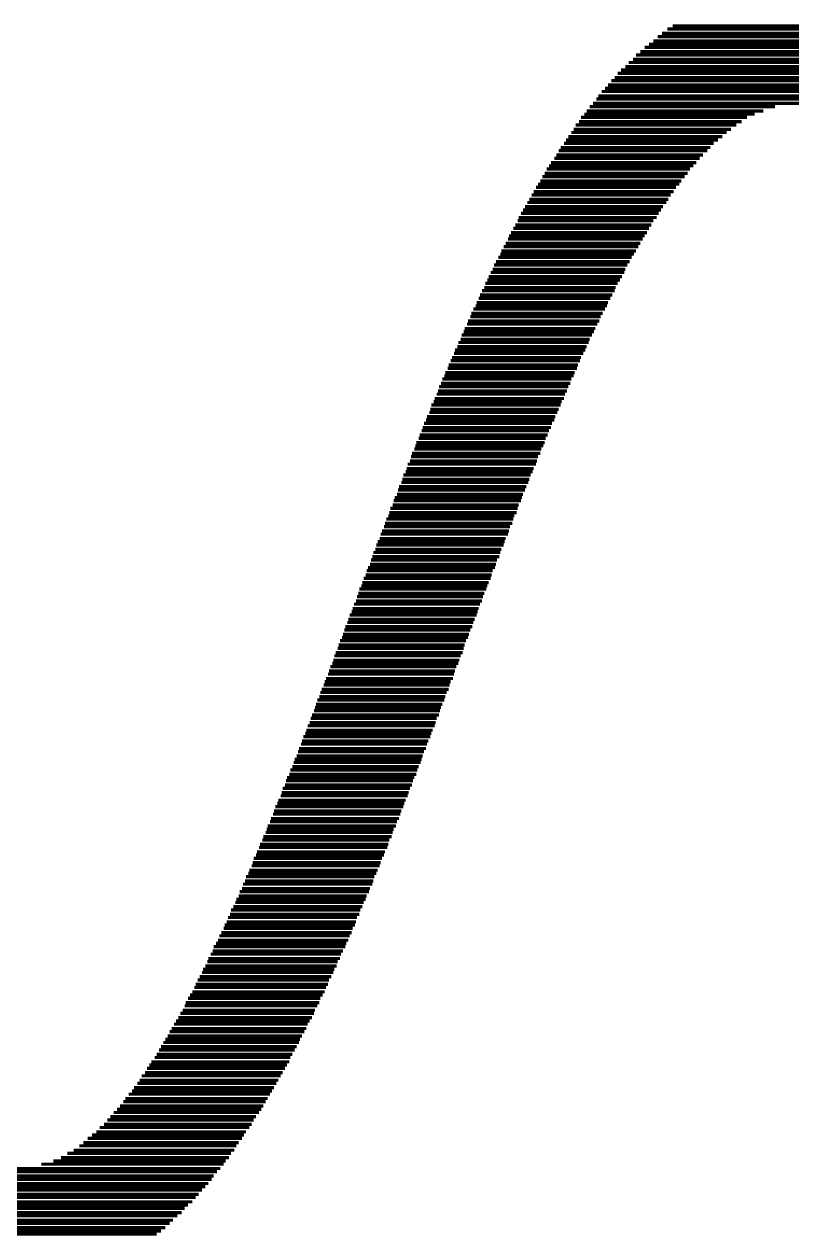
# Model space of a CAD drawing. Extents: x -1.4 to 24.3, y -3.9 to 24.9.
# Drawn here: x 1.082 to 2.892, y 19.181 to 22.038 of the extents above; entities that cross this region are included whole.
import ezdxf

# ---------------------------------------------------------------- set-up
doc = ezdxf.new("R2010")
doc.units = 0
doc.layers.add('DAC2_CLICK_V100_GTO', color=11, linetype='CONTINUOUS')

msp = doc.modelspace()

# ---------------------------------------------------------------- linework, layer by layer
at = {"layer": 'DAC2_CLICK_V100_GTO', "const_width": 0.00762}
for points in [[(2.61112, 22.0345), (3.17246, 22.0345)], [(2.61112, 22.0345), (3.17246, 22.0345)], [(2.57556, 22.0091), (3.20802, 22.0091)], [(2.57556, 22.0091), (3.20802, 22.0091)], [(2.58572, 22.01672), (3.19532, 22.01672)], [(2.58572, 22.01672), (3.19532, 22.01672)], [(2.59842, 22.02688), (3.18516, 22.02688)], [(2.59842, 22.02688), (3.18516, 22.02688)], [(2.53492, 21.97354), (3.24866, 21.97354)], [(2.53492, 21.97354), (3.24866, 21.97354)], [(2.54508, 21.9837), (3.2385, 21.9837)], [(2.54508, 21.9837), (3.2385, 21.9837)], [(2.55524, 21.99132), (3.22834, 21.99132)], [(2.55524, 21.99132), (3.22834, 21.99132)], [(2.5654, 21.99894), (3.21818, 21.99894)], [(2.5654, 21.99894), (3.21818, 21.99894)], [(2.50698, 21.94814), (3.2766, 21.94814)], [(2.50698, 21.94814), (3.2766, 21.94814)], [(2.51714, 21.95576), (3.26644, 21.95576)], [(2.51714, 21.95576), (3.26644, 21.95576)], [(2.52476, 21.96592), (3.25882, 21.96592)], [(2.52476, 21.96592), (3.25882, 21.96592)], [(2.48158, 21.92274), (3.302, 21.92274)], [(2.48158, 21.92274), (3.302, 21.92274)], [(2.4892, 21.93036), (3.29184, 21.93036)], [(2.4892, 21.93036), (3.29184, 21.93036)], [(2.49936, 21.93798), (3.28422, 21.93798)], [(2.49936, 21.93798), (3.28422, 21.93798)], [(2.4511, 21.88718), (3.33248, 21.88718)], [(2.4511, 21.88718), (3.33248, 21.88718)], [(2.45872, 21.8948), (3.32486, 21.8948)], [(2.45872, 21.8948), (3.32486, 21.8948)], [(2.46634, 21.90496), (3.31724, 21.90496)], [(2.46634, 21.90496), (3.31724, 21.90496)], [(2.47396, 21.91258), (3.30962, 21.91258)], [(2.47396, 21.91258), (3.30962, 21.91258)], [(2.43078, 21.86178), (3.3528, 21.86178)], [(2.43078, 21.86178), (3.3528, 21.86178)], [(2.43586, 21.8694), (3.34772, 21.8694)], [(2.43586, 21.8694), (3.34772, 21.8694)], [(2.44348, 21.87956), (3.3401, 21.87956)], [(2.44348, 21.87956), (3.3401, 21.87956)], [(2.40792, 21.83384), (2.82448, 21.83384)], [(2.40792, 21.83384), (2.82448, 21.83384)], [(2.41554, 21.844), (2.85242, 21.844)], [(2.41554, 21.844), (2.85242, 21.844)], [(2.42316, 21.85162), (3.36042, 21.85162)], [(2.42316, 21.85162), (3.36042, 21.85162)], [(2.38252, 21.80082), (2.76098, 21.80082)], [(2.38252, 21.80082), (2.76098, 21.80082)], [(2.39014, 21.80844), (2.77368, 21.80844)], [(2.39014, 21.80844), (2.77368, 21.80844)], [(2.39522, 21.8186), (2.78638, 21.8186)], [(2.39522, 21.8186), (2.78638, 21.8186)], [(2.40284, 21.82622), (2.80416, 21.82622)], [(2.40284, 21.82622), (2.80416, 21.82622)], [(2.36474, 21.77288), (2.72796, 21.77288)], [(2.36474, 21.77288), (2.72796, 21.77288)], [(2.37236, 21.78304), (2.73812, 21.78304)], [(2.37236, 21.78304), (2.73812, 21.78304)], [(2.37744, 21.79066), (2.74828, 21.79066)], [(2.37744, 21.79066), (2.74828, 21.79066)], [(2.34696, 21.74748), (2.70002, 21.74748)], [(2.34696, 21.74748), (2.70002, 21.74748)], [(2.35458, 21.75764), (2.70764, 21.75764)], [(2.35458, 21.75764), (2.70764, 21.75764)], [(2.35966, 21.76526), (2.7178, 21.76526)], [(2.35966, 21.76526), (2.7178, 21.76526)], [(2.33172, 21.72208), (2.67462, 21.72208)], [(2.33172, 21.72208), (2.67462, 21.72208)], [(2.3368, 21.7297), (2.68224, 21.7297)], [(2.3368, 21.7297), (2.68224, 21.7297)], [(2.34188, 21.73986), (2.6924, 21.73986)], [(2.34188, 21.73986), (2.6924, 21.73986)], [(2.30886, 21.68652), (2.64668, 21.68652)], [(2.30886, 21.68652), (2.64668, 21.68652)], [(2.31394, 21.69668), (2.65176, 21.69668)], [(2.31394, 21.69668), (2.65176, 21.69668)], [(2.31902, 21.7043), (2.65938, 21.7043)], [(2.31902, 21.7043), (2.65938, 21.7043)], [(2.3241, 21.71192), (2.667, 21.71192)], [(2.3241, 21.71192), (2.667, 21.71192)], [(2.29362, 21.66112), (2.62636, 21.66112)], [(2.29362, 21.66112), (2.62636, 21.66112)], [(2.2987, 21.66874), (2.63144, 21.66874)], [(2.2987, 21.66874), (2.63144, 21.66874)], [(2.30378, 21.6789), (2.63906, 21.6789)], [(2.30378, 21.6789), (2.63906, 21.6789)], [(2.27838, 21.63572), (2.60604, 21.63572)], [(2.27838, 21.63572), (2.60604, 21.63572)], [(2.28346, 21.64334), (2.61366, 21.64334)], [(2.28346, 21.64334), (2.61366, 21.64334)], [(2.28854, 21.6535), (2.61874, 21.6535)], [(2.28854, 21.6535), (2.61874, 21.6535)], [(2.25806, 21.60016), (2.58318, 21.60016)], [(2.25806, 21.60016), (2.58318, 21.60016)], [(2.26314, 21.60778), (2.58826, 21.60778)], [(2.26314, 21.60778), (2.58826, 21.60778)], [(2.26822, 21.61794), (2.59588, 21.61794)], [(2.26822, 21.61794), (2.59588, 21.61794)], [(2.2733, 21.62556), (2.60096, 21.62556)], [(2.2733, 21.62556), (2.60096, 21.62556)], [(2.24536, 21.57476), (2.5654, 21.57476)], [(2.24536, 21.57476), (2.5654, 21.57476)], [(2.2479, 21.58238), (2.57302, 21.58238)], [(2.2479, 21.58238), (2.57302, 21.58238)], [(2.25298, 21.59254), (2.5781, 21.59254)], [(2.25298, 21.59254), (2.5781, 21.59254)], [(2.23012, 21.54682), (2.55016, 21.54682)], [(2.23012, 21.54682), (2.55016, 21.54682)], [(2.2352, 21.55698), (2.55524, 21.55698)], [(2.2352, 21.55698), (2.55524, 21.55698)], [(2.24028, 21.5646), (2.56032, 21.5646)], [(2.24028, 21.5646), (2.56032, 21.5646)], [(2.21234, 21.5138), (2.52984, 21.5138)], [(2.21234, 21.5138), (2.52984, 21.5138)], [(2.21742, 21.52142), (2.53492, 21.52142)], [(2.21742, 21.52142), (2.53492, 21.52142)], [(2.2225, 21.53158), (2.54, 21.53158)], [(2.2225, 21.53158), (2.54, 21.53158)], [(2.22504, 21.5392), (2.54508, 21.5392)], [(2.22504, 21.5392), (2.54508, 21.5392)], [(2.19964, 21.4884), (2.5146, 21.4884)], [(2.19964, 21.4884), (2.5146, 21.4884)], [(2.20472, 21.49602), (2.51968, 21.49602)], [(2.20472, 21.49602), (2.51968, 21.49602)], [(2.20726, 21.50364), (2.52476, 21.50364)], [(2.20726, 21.50364), (2.52476, 21.50364)], [(2.18694, 21.46046), (2.49936, 21.46046)], [(2.18694, 21.46046), (2.49936, 21.46046)], [(2.18948, 21.47062), (2.50444, 21.47062)], [(2.18948, 21.47062), (2.50444, 21.47062)], [(2.19456, 21.47824), (2.50952, 21.47824)], [(2.19456, 21.47824), (2.50952, 21.47824)], [(2.17424, 21.43506), (2.48666, 21.43506)], [(2.17424, 21.43506), (2.48666, 21.43506)], [(2.17678, 21.44268), (2.49174, 21.44268)], [(2.17678, 21.44268), (2.49174, 21.44268)], [(2.18186, 21.45284), (2.49682, 21.45284)], [(2.18186, 21.45284), (2.49682, 21.45284)], [(2.15646, 21.3995), (2.46888, 21.3995)], [(2.15646, 21.3995), (2.46888, 21.3995)], [(2.16154, 21.40966), (2.47396, 21.40966)], [(2.16154, 21.40966), (2.47396, 21.40966)], [(2.16662, 21.41728), (2.4765, 21.41728)], [(2.16662, 21.41728), (2.4765, 21.41728)], [(2.16916, 21.42744), (2.48158, 21.42744)], [(2.16916, 21.42744), (2.48158, 21.42744)], [(2.1463, 21.3741), (2.45618, 21.3741)], [(2.1463, 21.3741), (2.45618, 21.3741)], [(2.14884, 21.38172), (2.45872, 21.38172)], [(2.14884, 21.38172), (2.45872, 21.38172)], [(2.15392, 21.39188), (2.4638, 21.39188)], [(2.15392, 21.39188), (2.4638, 21.39188)], [(2.1336, 21.3487), (2.44094, 21.3487)], [(2.1336, 21.3487), (2.44094, 21.3487)], [(2.13614, 21.35632), (2.44602, 21.35632)], [(2.13614, 21.35632), (2.44602, 21.35632)], [(2.14122, 21.36648), (2.4511, 21.36648)], [(2.14122, 21.36648), (2.4511, 21.36648)], [(2.1209, 21.32076), (2.42824, 21.32076)], [(2.1209, 21.32076), (2.42824, 21.32076)], [(2.12598, 21.33092), (2.43332, 21.33092)], [(2.12598, 21.33092), (2.43332, 21.33092)], [(2.12852, 21.33854), (2.4384, 21.33854)], [(2.12852, 21.33854), (2.4384, 21.33854)], [(2.10566, 21.28774), (2.413, 21.28774)], [(2.10566, 21.28774), (2.413, 21.28774)], [(2.11074, 21.29536), (2.41554, 21.29536)], [(2.11074, 21.29536), (2.41554, 21.29536)], [(2.11328, 21.30552), (2.42062, 21.30552)], [(2.11328, 21.30552), (2.42062, 21.30552)], [(2.11836, 21.31314), (2.4257, 21.31314)], [(2.11836, 21.31314), (2.4257, 21.31314)], [(2.0955, 21.26234), (2.4003, 21.26234)], [(2.0955, 21.26234), (2.4003, 21.26234)], [(2.09804, 21.26996), (2.40538, 21.26996)], [(2.09804, 21.26996), (2.40538, 21.26996)], [(2.10312, 21.27758), (2.40792, 21.27758)], [(2.10312, 21.27758), (2.40792, 21.27758)], [(2.0828, 21.2344), (2.3876, 21.2344)], [(2.0828, 21.2344), (2.3876, 21.2344)], [(2.08788, 21.24456), (2.39268, 21.24456)], [(2.08788, 21.24456), (2.39268, 21.24456)], [(2.09042, 21.25218), (2.39522, 21.25218)], [(2.09042, 21.25218), (2.39522, 21.25218)], [(2.06756, 21.20138), (2.37236, 21.20138)], [(2.06756, 21.20138), (2.37236, 21.20138)], [(2.07264, 21.209), (2.37744, 21.209)], [(2.07264, 21.209), (2.37744, 21.209)], [(2.07518, 21.21662), (2.37998, 21.21662)], [(2.07518, 21.21662), (2.37998, 21.21662)], [(2.08026, 21.22678), (2.38506, 21.22678)], [(2.08026, 21.22678), (2.38506, 21.22678)], [(2.0574, 21.17344), (2.3622, 21.17344)], [(2.0574, 21.17344), (2.3622, 21.17344)], [(2.05994, 21.1836), (2.36474, 21.1836)], [(2.05994, 21.1836), (2.36474, 21.1836)], [(2.06502, 21.19122), (2.36982, 21.19122)], [(2.06502, 21.19122), (2.36982, 21.19122)], [(2.04724, 21.14804), (2.3495, 21.14804)], [(2.04724, 21.14804), (2.3495, 21.14804)], [(2.04978, 21.15566), (2.35458, 21.15566)], [(2.04978, 21.15566), (2.35458, 21.15566)], [(2.05486, 21.16582), (2.35712, 21.16582)], [(2.05486, 21.16582), (2.35712, 21.16582)], [(2.03708, 21.12264), (2.33934, 21.12264)], [(2.03708, 21.12264), (2.33934, 21.12264)], [(2.03962, 21.13026), (2.34188, 21.13026)], [(2.03962, 21.13026), (2.34188, 21.13026)], [(2.04216, 21.14042), (2.34696, 21.14042)], [(2.04216, 21.14042), (2.34696, 21.14042)], [(2.02184, 21.08708), (2.3241, 21.08708)], [(2.02184, 21.08708), (2.3241, 21.08708)], [(2.02438, 21.09724), (2.32664, 21.09724)], [(2.02438, 21.09724), (2.32664, 21.09724)], [(2.02946, 21.10486), (2.33172, 21.10486)], [(2.02946, 21.10486), (2.33172, 21.10486)], [(2.032, 21.11248), (2.33426, 21.11248)], [(2.032, 21.11248), (2.33426, 21.11248)], [(2.01168, 21.06168), (2.3114, 21.06168)], [(2.01168, 21.06168), (2.3114, 21.06168)], [(2.01422, 21.0693), (2.31648, 21.0693)], [(2.01422, 21.0693), (2.31648, 21.0693)], [(2.0193, 21.07946), (2.31902, 21.07946)], [(2.0193, 21.07946), (2.31902, 21.07946)], [(2.00152, 21.03628), (2.30124, 21.03628)], [(2.00152, 21.03628), (2.30124, 21.03628)], [(2.00406, 21.0439), (2.30632, 21.0439)], [(2.00406, 21.0439), (2.30632, 21.0439)], [(2.0066, 21.05152), (2.30886, 21.05152)], [(2.0066, 21.05152), (2.30886, 21.05152)], [(1.98628, 21.00072), (2.28854, 21.00072)], [(1.98628, 21.00072), (2.28854, 21.00072)], [(1.99136, 21.00834), (2.29108, 21.00834)], [(1.99136, 21.00834), (2.29108, 21.00834)], [(1.9939, 21.0185), (2.29362, 21.0185)], [(1.9939, 21.0185), (2.29362, 21.0185)], [(1.99644, 21.02612), (2.2987, 21.02612)], [(1.99644, 21.02612), (2.2987, 21.02612)], [(1.97612, 20.97532), (2.27584, 20.97532)], [(1.97612, 20.97532), (2.27584, 20.97532)], [(1.9812, 20.98294), (2.28092, 20.98294)], [(1.9812, 20.98294), (2.28092, 20.98294)], [(1.98374, 20.99056), (2.28346, 20.99056)], [(1.98374, 20.99056), (2.28346, 20.99056)], [(1.96596, 20.94738), (2.26568, 20.94738)], [(1.96596, 20.94738), (2.26568, 20.94738)], [(1.97104, 20.95754), (2.27076, 20.95754)], [(1.97104, 20.95754), (2.27076, 20.95754)], [(1.97358, 20.96516), (2.2733, 20.96516)], [(1.97358, 20.96516), (2.2733, 20.96516)], [(1.95326, 20.91436), (2.25298, 20.91436)], [(1.95326, 20.91436), (2.25298, 20.91436)], [(1.9558, 20.92198), (2.25552, 20.92198)], [(1.9558, 20.92198), (2.25552, 20.92198)], [(1.96088, 20.9296), (2.25806, 20.9296)], [(1.96088, 20.9296), (2.25806, 20.9296)], [(1.96342, 20.93976), (2.26314, 20.93976)], [(1.96342, 20.93976), (2.26314, 20.93976)], [(1.9431, 20.88642), (2.24282, 20.88642)], [(1.9431, 20.88642), (2.24282, 20.88642)], [(1.94564, 20.89658), (2.24536, 20.89658)], [(1.94564, 20.89658), (2.24536, 20.89658)], [(1.95072, 20.9042), (2.2479, 20.9042)], [(1.95072, 20.9042), (2.2479, 20.9042)], [(1.93294, 20.86102), (2.23266, 20.86102)], [(1.93294, 20.86102), (2.23266, 20.86102)], [(1.93548, 20.87118), (2.2352, 20.87118)], [(1.93548, 20.87118), (2.2352, 20.87118)], [(1.94056, 20.8788), (2.23774, 20.8788)], [(1.94056, 20.8788), (2.23774, 20.8788)], [(1.92278, 20.83562), (2.2225, 20.83562)], [(1.92278, 20.83562), (2.2225, 20.83562)], [(1.92532, 20.84324), (2.22504, 20.84324)], [(1.92532, 20.84324), (2.22504, 20.84324)], [(1.9304, 20.8534), (2.22758, 20.8534)], [(1.9304, 20.8534), (2.22758, 20.8534)], [(1.91008, 20.80006), (2.20726, 20.80006)], [(1.91008, 20.80006), (2.20726, 20.80006)], [(1.91262, 20.81022), (2.21234, 20.81022)], [(1.91262, 20.81022), (2.21234, 20.81022)], [(1.91516, 20.81784), (2.21488, 20.81784)], [(1.91516, 20.81784), (2.21488, 20.81784)], [(1.92024, 20.82546), (2.21742, 20.82546)], [(1.92024, 20.82546), (2.21742, 20.82546)], [(1.89992, 20.77466), (2.1971, 20.77466)], [(1.89992, 20.77466), (2.1971, 20.77466)], [(1.90246, 20.78228), (2.20218, 20.78228)], [(1.90246, 20.78228), (2.20218, 20.78228)], [(1.905, 20.79244), (2.20472, 20.79244)], [(1.905, 20.79244), (2.20472, 20.79244)], [(1.88976, 20.74926), (2.18694, 20.74926)], [(1.88976, 20.74926), (2.18694, 20.74926)], [(1.8923, 20.75688), (2.19202, 20.75688)], [(1.8923, 20.75688), (2.19202, 20.75688)], [(1.89738, 20.7645), (2.19456, 20.7645)], [(1.89738, 20.7645), (2.19456, 20.7645)], [(1.87706, 20.7137), (2.17424, 20.7137)], [(1.87706, 20.7137), (2.17424, 20.7137)], [(1.8796, 20.72132), (2.17678, 20.72132)], [(1.8796, 20.72132), (2.17678, 20.72132)], [(1.88214, 20.73148), (2.18186, 20.73148)], [(1.88214, 20.73148), (2.18186, 20.73148)], [(1.88722, 20.7391), (2.1844, 20.7391)], [(1.88722, 20.7391), (2.1844, 20.7391)], [(1.8669, 20.6883), (2.16408, 20.6883)], [(1.8669, 20.6883), (2.16408, 20.6883)], [(1.86944, 20.69592), (2.16662, 20.69592)], [(1.86944, 20.69592), (2.16662, 20.69592)], [(1.87198, 20.70608), (2.1717, 20.70608)], [(1.87198, 20.70608), (2.1717, 20.70608)], [(1.85674, 20.66036), (2.15392, 20.66036)], [(1.85674, 20.66036), (2.15392, 20.66036)], [(1.85928, 20.67052), (2.15646, 20.67052)], [(1.85928, 20.67052), (2.15646, 20.67052)], [(1.86436, 20.67814), (2.16154, 20.67814)], [(1.86436, 20.67814), (2.16154, 20.67814)], [(1.84658, 20.63496), (2.14376, 20.63496)], [(1.84658, 20.63496), (2.14376, 20.63496)], [(1.84912, 20.64512), (2.14884, 20.64512)], [(1.84912, 20.64512), (2.14884, 20.64512)], [(1.8542, 20.65274), (2.15138, 20.65274)], [(1.8542, 20.65274), (2.15138, 20.65274)], [(1.83388, 20.5994), (2.13106, 20.5994)], [(1.83388, 20.5994), (2.13106, 20.5994)], [(1.83642, 20.60956), (2.1336, 20.60956)], [(1.83642, 20.60956), (2.1336, 20.60956)], [(1.83896, 20.61718), (2.13868, 20.61718)], [(1.83896, 20.61718), (2.13868, 20.61718)], [(1.84404, 20.62734), (2.14122, 20.62734)], [(1.84404, 20.62734), (2.14122, 20.62734)], [(1.82372, 20.574), (2.1209, 20.574)], [(1.82372, 20.574), (2.1209, 20.574)], [(1.82626, 20.58416), (2.12344, 20.58416)], [(1.82626, 20.58416), (2.12344, 20.58416)], [(1.83134, 20.59178), (2.12852, 20.59178)], [(1.83134, 20.59178), (2.12852, 20.59178)], [(1.81356, 20.5486), (2.11074, 20.5486)], [(1.81356, 20.5486), (2.11074, 20.5486)], [(1.8161, 20.55622), (2.11582, 20.55622)], [(1.8161, 20.55622), (2.11582, 20.55622)], [(1.82118, 20.56638), (2.11836, 20.56638)], [(1.82118, 20.56638), (2.11836, 20.56638)], [(1.8034, 20.5232), (2.10058, 20.5232)], [(1.8034, 20.5232), (2.10058, 20.5232)], [(1.80848, 20.53082), (2.10566, 20.53082)], [(1.80848, 20.53082), (2.10566, 20.53082)], [(1.81102, 20.53844), (2.1082, 20.53844)], [(1.81102, 20.53844), (2.1082, 20.53844)], [(1.7907, 20.48764), (2.08788, 20.48764)], [(1.7907, 20.48764), (2.08788, 20.48764)], [(1.79324, 20.49526), (2.09296, 20.49526)], [(1.79324, 20.49526), (2.09296, 20.49526)], [(1.79832, 20.50542), (2.0955, 20.50542)], [(1.79832, 20.50542), (2.0955, 20.50542)], [(1.80086, 20.51304), (2.09804, 20.51304)], [(1.80086, 20.51304), (2.09804, 20.51304)], [(1.78054, 20.46224), (2.07772, 20.46224)], [(1.78054, 20.46224), (2.07772, 20.46224)], [(1.78308, 20.46986), (2.0828, 20.46986)], [(1.78308, 20.46986), (2.0828, 20.46986)], [(1.78816, 20.48002), (2.08534, 20.48002)], [(1.78816, 20.48002), (2.08534, 20.48002)], [(1.77038, 20.4343), (2.06756, 20.4343)], [(1.77038, 20.4343), (2.06756, 20.4343)], [(1.77292, 20.44446), (2.07264, 20.44446)], [(1.77292, 20.44446), (2.07264, 20.44446)], [(1.778, 20.45208), (2.07518, 20.45208)], [(1.778, 20.45208), (2.07518, 20.45208)], [(1.75768, 20.40128), (2.05486, 20.40128)], [(1.75768, 20.40128), (2.05486, 20.40128)], [(1.76022, 20.4089), (2.05994, 20.4089)], [(1.76022, 20.4089), (2.05994, 20.4089)], [(1.7653, 20.41906), (2.06248, 20.41906)], [(1.7653, 20.41906), (2.06248, 20.41906)], [(1.76784, 20.42668), (2.06502, 20.42668)], [(1.76784, 20.42668), (2.06502, 20.42668)], [(1.74752, 20.37334), (2.0447, 20.37334)], [(1.74752, 20.37334), (2.0447, 20.37334)], [(1.75006, 20.3835), (2.04978, 20.3835)], [(1.75006, 20.3835), (2.04978, 20.3835)], [(1.75514, 20.39112), (2.05232, 20.39112)], [(1.75514, 20.39112), (2.05232, 20.39112)], [(1.73736, 20.34794), (2.03454, 20.34794)], [(1.73736, 20.34794), (2.03454, 20.34794)], [(1.7399, 20.3581), (2.03962, 20.3581)], [(1.7399, 20.3581), (2.03962, 20.3581)], [(1.74498, 20.36572), (2.04216, 20.36572)], [(1.74498, 20.36572), (2.04216, 20.36572)], [(1.7272, 20.32254), (2.02438, 20.32254)], [(1.7272, 20.32254), (2.02438, 20.32254)], [(1.72974, 20.33016), (2.02946, 20.33016)], [(1.72974, 20.33016), (2.02946, 20.33016)], [(1.73482, 20.34032), (2.032, 20.34032)], [(1.73482, 20.34032), (2.032, 20.34032)], [(1.7145, 20.28698), (2.01168, 20.28698)], [(1.7145, 20.28698), (2.01168, 20.28698)], [(1.71704, 20.29714), (2.01676, 20.29714)], [(1.71704, 20.29714), (2.01676, 20.29714)], [(1.71958, 20.30476), (2.0193, 20.30476)], [(1.71958, 20.30476), (2.0193, 20.30476)], [(1.72466, 20.31238), (2.02184, 20.31238)], [(1.72466, 20.31238), (2.02184, 20.31238)], [(1.7018, 20.26158), (2.00152, 20.26158)], [(1.7018, 20.26158), (2.00152, 20.26158)], [(1.70688, 20.2692), (2.0066, 20.2692)], [(1.70688, 20.2692), (2.0066, 20.2692)], [(1.70942, 20.27936), (2.00914, 20.27936)], [(1.70942, 20.27936), (2.00914, 20.27936)], [(1.69164, 20.23618), (1.99136, 20.23618)], [(1.69164, 20.23618), (1.99136, 20.23618)], [(1.69672, 20.2438), (1.99644, 20.2438)], [(1.69672, 20.2438), (1.99644, 20.2438)], [(1.69926, 20.25396), (1.99898, 20.25396)], [(1.69926, 20.25396), (1.99898, 20.25396)], [(1.67894, 20.20062), (1.97866, 20.20062)], [(1.67894, 20.20062), (1.97866, 20.20062)], [(1.68148, 20.20824), (1.9812, 20.20824)], [(1.68148, 20.20824), (1.9812, 20.20824)], [(1.68656, 20.2184), (1.98628, 20.2184)], [(1.68656, 20.2184), (1.98628, 20.2184)], [(1.6891, 20.22602), (1.98882, 20.22602)], [(1.6891, 20.22602), (1.98882, 20.22602)], [(1.66878, 20.17522), (1.9685, 20.17522)], [(1.66878, 20.17522), (1.9685, 20.17522)], [(1.67132, 20.18284), (1.97104, 20.18284)], [(1.67132, 20.18284), (1.97104, 20.18284)], [(1.67386, 20.193), (1.97612, 20.193)], [(1.67386, 20.193), (1.97612, 20.193)], [(1.65608, 20.14728), (1.95834, 20.14728)], [(1.65608, 20.14728), (1.95834, 20.14728)], [(1.66116, 20.15744), (1.96088, 20.15744)], [(1.66116, 20.15744), (1.96088, 20.15744)], [(1.6637, 20.16506), (1.96596, 20.16506)], [(1.6637, 20.16506), (1.96596, 20.16506)], [(1.64338, 20.11426), (1.9431, 20.11426)], [(1.64338, 20.11426), (1.9431, 20.11426)], [(1.64592, 20.12188), (1.94818, 20.12188)], [(1.64592, 20.12188), (1.94818, 20.12188)], [(1.651, 20.13204), (1.95072, 20.13204)], [(1.651, 20.13204), (1.95072, 20.13204)], [(1.65354, 20.13966), (1.95326, 20.13966)], [(1.65354, 20.13966), (1.95326, 20.13966)], [(1.63068, 20.08632), (1.93294, 20.08632)], [(1.63068, 20.08632), (1.93294, 20.08632)], [(1.63576, 20.09648), (1.93802, 20.09648)], [(1.63576, 20.09648), (1.93802, 20.09648)], [(1.6383, 20.1041), (1.94056, 20.1041)], [(1.6383, 20.1041), (1.94056, 20.1041)], [(1.62052, 20.06092), (1.92278, 20.06092)], [(1.62052, 20.06092), (1.92278, 20.06092)], [(1.62306, 20.07108), (1.92532, 20.07108)], [(1.62306, 20.07108), (1.92532, 20.07108)], [(1.62814, 20.0787), (1.9304, 20.0787)], [(1.62814, 20.0787), (1.9304, 20.0787)], [(1.60528, 20.0279), (1.90754, 20.0279)], [(1.60528, 20.0279), (1.90754, 20.0279)], [(1.61036, 20.03552), (1.91262, 20.03552)], [(1.61036, 20.03552), (1.91262, 20.03552)], [(1.6129, 20.04314), (1.91516, 20.04314)], [(1.6129, 20.04314), (1.91516, 20.04314)], [(1.61798, 20.0533), (1.92024, 20.0533)], [(1.61798, 20.0533), (1.92024, 20.0533)], [(1.59512, 19.99996), (1.89738, 19.99996)], [(1.59512, 19.99996), (1.89738, 19.99996)], [(1.59766, 20.01012), (1.90246, 20.01012)], [(1.59766, 20.01012), (1.90246, 20.01012)], [(1.60274, 20.01774), (1.905, 20.01774)], [(1.60274, 20.01774), (1.905, 20.01774)], [(1.58242, 19.97456), (1.88722, 19.97456)], [(1.58242, 19.97456), (1.88722, 19.97456)], [(1.5875, 19.98218), (1.88976, 19.98218)], [(1.5875, 19.98218), (1.88976, 19.98218)], [(1.59004, 19.99234), (1.89484, 19.99234)], [(1.59004, 19.99234), (1.89484, 19.99234)], [(1.56972, 19.94916), (1.87452, 19.94916)], [(1.56972, 19.94916), (1.87452, 19.94916)], [(1.5748, 19.95678), (1.8796, 19.95678)], [(1.5748, 19.95678), (1.8796, 19.95678)], [(1.57988, 19.96694), (1.88214, 19.96694)], [(1.57988, 19.96694), (1.88214, 19.96694)], [(1.55448, 19.9136), (1.86182, 19.9136)], [(1.55448, 19.9136), (1.86182, 19.9136)], [(1.55956, 19.92122), (1.86436, 19.92122)], [(1.55956, 19.92122), (1.86436, 19.92122)], [(1.5621, 19.93138), (1.8669, 19.93138)], [(1.5621, 19.93138), (1.8669, 19.93138)], [(1.56718, 19.939), (1.87198, 19.939)], [(1.56718, 19.939), (1.87198, 19.939)], [(1.54178, 19.8882), (1.84912, 19.8882)], [(1.54178, 19.8882), (1.84912, 19.8882)], [(1.54686, 19.89582), (1.8542, 19.89582)], [(1.54686, 19.89582), (1.8542, 19.89582)], [(1.55194, 19.90598), (1.85674, 19.90598)], [(1.55194, 19.90598), (1.85674, 19.90598)], [(1.52908, 19.8628), (1.83896, 19.8628)], [(1.52908, 19.8628), (1.83896, 19.8628)], [(1.53416, 19.87042), (1.8415, 19.87042)], [(1.53416, 19.87042), (1.8415, 19.87042)], [(1.53924, 19.87804), (1.84658, 19.87804)], [(1.53924, 19.87804), (1.84658, 19.87804)], [(1.51638, 19.83486), (1.82626, 19.83486)], [(1.51638, 19.83486), (1.82626, 19.83486)], [(1.52146, 19.84502), (1.8288, 19.84502)], [(1.52146, 19.84502), (1.8288, 19.84502)], [(1.52654, 19.85264), (1.83388, 19.85264)], [(1.52654, 19.85264), (1.83388, 19.85264)], [(1.50114, 19.80184), (1.81102, 19.80184)], [(1.50114, 19.80184), (1.81102, 19.80184)], [(1.50368, 19.80946), (1.81356, 19.80946)], [(1.50368, 19.80946), (1.81356, 19.80946)], [(1.50876, 19.81708), (1.81864, 19.81708)], [(1.50876, 19.81708), (1.81864, 19.81708)], [(1.51384, 19.82724), (1.82118, 19.82724)], [(1.51384, 19.82724), (1.82118, 19.82724)], [(1.4859, 19.7739), (1.79832, 19.7739)], [(1.4859, 19.7739), (1.79832, 19.7739)], [(1.49098, 19.78406), (1.80086, 19.78406)], [(1.49098, 19.78406), (1.80086, 19.78406)], [(1.49606, 19.79168), (1.80594, 19.79168)], [(1.49606, 19.79168), (1.80594, 19.79168)], [(1.4732, 19.7485), (1.78562, 19.7485)], [(1.4732, 19.7485), (1.78562, 19.7485)], [(1.47828, 19.75612), (1.7907, 19.75612)], [(1.47828, 19.75612), (1.7907, 19.75612)], [(1.48336, 19.76628), (1.79324, 19.76628)], [(1.48336, 19.76628), (1.79324, 19.76628)], [(1.4605, 19.7231), (1.77292, 19.7231)], [(1.4605, 19.7231), (1.77292, 19.7231)], [(1.46304, 19.73072), (1.778, 19.73072)], [(1.46304, 19.73072), (1.778, 19.73072)], [(1.46812, 19.74088), (1.78054, 19.74088)], [(1.46812, 19.74088), (1.78054, 19.74088)], [(1.44018, 19.68754), (1.75514, 19.68754)], [(1.44018, 19.68754), (1.75514, 19.68754)], [(1.44526, 19.69516), (1.76022, 19.69516)], [(1.44526, 19.69516), (1.76022, 19.69516)], [(1.45034, 19.70532), (1.7653, 19.70532)], [(1.45034, 19.70532), (1.7653, 19.70532)], [(1.45542, 19.71294), (1.76784, 19.71294)], [(1.45542, 19.71294), (1.76784, 19.71294)], [(1.42494, 19.66214), (1.74244, 19.66214)], [(1.42494, 19.66214), (1.74244, 19.66214)], [(1.43002, 19.66976), (1.74752, 19.66976)], [(1.43002, 19.66976), (1.74752, 19.66976)], [(1.4351, 19.67992), (1.75006, 19.67992)], [(1.4351, 19.67992), (1.75006, 19.67992)], [(1.4097, 19.63674), (1.72974, 19.63674)], [(1.4097, 19.63674), (1.72974, 19.63674)], [(1.41478, 19.64436), (1.73228, 19.64436)], [(1.41478, 19.64436), (1.73228, 19.64436)], [(1.41986, 19.65198), (1.73736, 19.65198)], [(1.41986, 19.65198), (1.73736, 19.65198)], [(1.38938, 19.60118), (1.70942, 19.60118)], [(1.38938, 19.60118), (1.70942, 19.60118)], [(1.39446, 19.6088), (1.7145, 19.6088)], [(1.39446, 19.6088), (1.7145, 19.6088)], [(1.39954, 19.61896), (1.71958, 19.61896)], [(1.39954, 19.61896), (1.71958, 19.61896)], [(1.40462, 19.62658), (1.72466, 19.62658)], [(1.40462, 19.62658), (1.72466, 19.62658)], [(1.3716, 19.57578), (1.69672, 19.57578)], [(1.3716, 19.57578), (1.69672, 19.57578)], [(1.37668, 19.5834), (1.7018, 19.5834)], [(1.37668, 19.5834), (1.7018, 19.5834)], [(1.38176, 19.59102), (1.70688, 19.59102)], [(1.38176, 19.59102), (1.70688, 19.59102)], [(1.35382, 19.54784), (1.68148, 19.54784)], [(1.35382, 19.54784), (1.68148, 19.54784)], [(1.3589, 19.558), (1.68656, 19.558)], [(1.3589, 19.558), (1.68656, 19.558)], [(1.36652, 19.56562), (1.69164, 19.56562)], [(1.36652, 19.56562), (1.69164, 19.56562)], [(1.32842, 19.51482), (1.66116, 19.51482)], [(1.32842, 19.51482), (1.66116, 19.51482)], [(1.33604, 19.52244), (1.66624, 19.52244)], [(1.33604, 19.52244), (1.66624, 19.52244)], [(1.34112, 19.53006), (1.67132, 19.53006)], [(1.34112, 19.53006), (1.67132, 19.53006)], [(1.34874, 19.54022), (1.6764, 19.54022)], [(1.34874, 19.54022), (1.6764, 19.54022)], [(1.3081, 19.48688), (1.64592, 19.48688)], [(1.3081, 19.48688), (1.64592, 19.48688)], [(1.31572, 19.49704), (1.651, 19.49704)], [(1.31572, 19.49704), (1.651, 19.49704)], [(1.3208, 19.50466), (1.65608, 19.50466)], [(1.3208, 19.50466), (1.65608, 19.50466)], [(1.28524, 19.46148), (1.62814, 19.46148)], [(1.28524, 19.46148), (1.62814, 19.46148)], [(1.29286, 19.47164), (1.63576, 19.47164)], [(1.29286, 19.47164), (1.63576, 19.47164)], [(1.30048, 19.47926), (1.64084, 19.47926)], [(1.30048, 19.47926), (1.64084, 19.47926)], [(1.25984, 19.43608), (1.6129, 19.43608)], [(1.25984, 19.43608), (1.6129, 19.43608)], [(1.27, 19.4437), (1.61798, 19.4437)], [(1.27, 19.4437), (1.61798, 19.4437)], [(1.27762, 19.45386), (1.62306, 19.45386)], [(1.27762, 19.45386), (1.62306, 19.45386)], [(1.22174, 19.40052), (1.5875, 19.40052)], [(1.22174, 19.40052), (1.5875, 19.40052)], [(1.2319, 19.41068), (1.59512, 19.41068)], [(1.2319, 19.41068), (1.59512, 19.41068)], [(1.24206, 19.4183), (1.6002, 19.4183)], [(1.24206, 19.4183), (1.6002, 19.4183)], [(1.25222, 19.42592), (1.60528, 19.42592)], [(1.25222, 19.42592), (1.60528, 19.42592)], [(1.18364, 19.37512), (1.56972, 19.37512)], [(1.18364, 19.37512), (1.56972, 19.37512)], [(1.19888, 19.38274), (1.57734, 19.38274)], [(1.19888, 19.38274), (1.57734, 19.38274)], [(1.21158, 19.3929), (1.58242, 19.3929)], [(1.21158, 19.3929), (1.58242, 19.3929)], [(1.12268, 19.34972), (1.55194, 19.34972)], [(1.12268, 19.34972), (1.55194, 19.34972)], [(1.15062, 19.35734), (1.55702, 19.35734)], [(1.15062, 19.35734), (1.55702, 19.35734)], [(1.1684, 19.36496), (1.56464, 19.36496)], [(1.1684, 19.36496), (1.56464, 19.36496)], [(0.6223, 19.33956), (1.54432, 19.33956)], [(0.6223, 19.33956), (1.54432, 19.33956)], [(0.62738, 19.33194), (1.5367, 19.33194)], [(0.62738, 19.33194), (1.5367, 19.33194)], [(0.635, 19.32178), (1.52908, 19.32178)], [(0.635, 19.32178), (1.52908, 19.32178)], [(0.64262, 19.31416), (1.524, 19.31416)], [(0.64262, 19.31416), (1.524, 19.31416)], [(0.65024, 19.304), (1.51638, 19.304)], [(0.65024, 19.304), (1.51638, 19.304)], [(0.65786, 19.29638), (1.50876, 19.29638)], [(0.65786, 19.29638), (1.50876, 19.29638)], [(0.66548, 19.28876), (1.50114, 19.28876)], [(0.66548, 19.28876), (1.50114, 19.28876)], [(0.6731, 19.2786), (1.49352, 19.2786)], [(0.6731, 19.2786), (1.49352, 19.2786)], [(0.68072, 19.27098), (1.4859, 19.27098)], [(0.68072, 19.27098), (1.4859, 19.27098)], [(0.68834, 19.26082), (1.47828, 19.26082)], [(0.68834, 19.26082), (1.47828, 19.26082)], [(0.69596, 19.2532), (1.46812, 19.2532)], [(0.69596, 19.2532), (1.46812, 19.2532)], [(0.70612, 19.24558), (1.4605, 19.24558)], [(0.70612, 19.24558), (1.4605, 19.24558)], [(0.71374, 19.23542), (1.45288, 19.23542)], [(0.71374, 19.23542), (1.45288, 19.23542)], [(0.7239, 19.2278), (1.44272, 19.2278)], [(0.7239, 19.2278), (1.44272, 19.2278)], [(0.73152, 19.21764), (1.43256, 19.21764)], [(0.73152, 19.21764), (1.43256, 19.21764)], [(0.74168, 19.21002), (1.42494, 19.21002)], [(0.74168, 19.21002), (1.42494, 19.21002)], [(0.75184, 19.19986), (1.41478, 19.19986)], [(0.75184, 19.19986), (1.41478, 19.19986)], [(0.762, 19.19224), (1.40462, 19.19224)], [(0.762, 19.19224), (1.40462, 19.19224)], [(0.77216, 19.18462), (1.39446, 19.18462)], [(0.77216, 19.18462), (1.39446, 19.18462)]]:
    msp.add_lwpolyline(points, dxfattribs=at)

doc.saveas('drawing.dxf')
